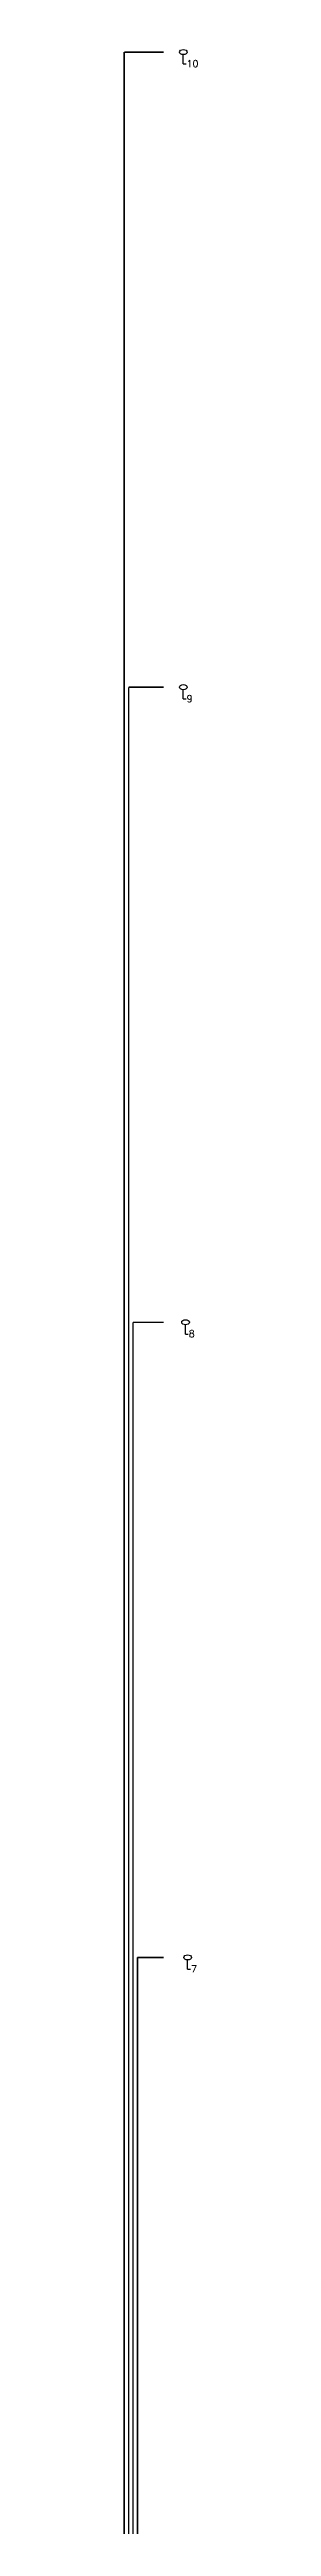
# Model space of a CAD drawing. Header units: inches. Extents: x -179 to 78, y 1 to 666.
# Drawn here: x 53.9 to 56.8, y 308.7 to 406.2 of the extents above; entities that cross this region are included whole.
import ezdxf

# ---------------------------------------------------------------- set-up
doc = ezdxf.new("R2010")
doc.units = ezdxf.units.IN
doc.header["$MEASUREMENT"] = 0
doc.linetypes.add('DASHED', pattern=[0.75, 0.5, -0.25])
doc.linetypes.add('HIDDEN', pattern=[0.375, 0.25, -0.125])
doc.layers.add('_WS_MSTP', color=160, linetype='HIDDEN')
doc.styles.add('WS8th', font='complex.shx', dxfattribs={"height": 0.1875})

msp = doc.modelspace()

# ---------------------------------------------------------------- linework, layer by layer
at = {"layer": '_WS_MSTP', "color": 7, "linetype": 'Continuous'}
for p, q in [((56.26901, 405.64651), (56.26901, 406.01)), ((56.26901, 405.64651), (56.37893, 405.64651)), ((56.26901, 380.64651), (56.26901, 381.01)), ((56.26901, 380.64651), (56.37893, 380.64651)), ((56.35582, 355.64899), (56.35582, 356.01012)), ((56.35582, 355.64899), (56.4656, 355.64899)), ((56.44262, 330.64899), (56.44262, 331.01012)), ((56.44262, 330.64899), (56.5524, 330.64899))]:
    msp.add_line(p, q, dxfattribs=at)
at = {"layer": '_WS_MSTP', "color": 7, "linetype": 'DASHED', "const_width": 0.06}
for points in [[(53.93903, 381.1099), (53.93903, 406.1099)], [(53.93903, 406.1099), (55.50143, 406.1099)], [(53.93903, 356.1099), (53.93903, 381.1099)], [(54.11263, 356.1099), (54.11263, 381.1099)], [(54.11263, 381.1099), (55.50143, 381.1099)], [(53.93903, 331.1099), (53.93903, 356.1099)], [(54.11263, 331.1099), (54.11263, 356.1099)], [(54.28623, 331.1099), (54.28623, 356.1099)], [(54.28623, 356.1099), (55.50143, 356.1099)], [(53.93903, 306.1099), (53.93903, 331.1099)], [(54.11263, 306.1099), (54.11263, 331.1099)], [(54.28623, 306.1099), (54.28623, 331.1099)], [(54.45983, 306.1099), (54.45983, 331.1099)], [(54.45983, 331.1099), (55.50143, 331.1099)]]:
    msp.add_lwpolyline(points, dxfattribs=at)
at = {"layer": '_WS_MSTP', "color": 7, "linetype": 'Continuous'}
for centre, major_axis in [((56.27068, 406.1099), (0.15147, 0)), ((56.27068, 381.1099), (0.15147, 0)), ((56.35748, 356.1099), (0.15129, 0)), ((56.44428, 331.1099), (0.15129, 0))]:
    msp.add_ellipse(centre, major_axis=major_axis, ratio=0.65960456, dxfattribs=at)

# ---------------------------------------------------------------- texts
at = {"layer": '_WS_MSTP', "color": 7, "linetype": 'Continuous', "attachment_point": 1, "style": 'WS8th'}
for s, insert, char_height in [('10', (56.40161, 405.79198), 0.270992), ('9', (56.40161, 380.79198), 0.27099), ('8', (56.48826, 355.79429), 0.27067), ('7', (56.57506, 330.79429), 0.27067)]:
    msp.add_mtext_dynamic_manual_height_columns(s, width=100.2027733, gutter_width=0.9375, heights=[0], dxfattribs=dict(at, insert=insert, char_height=char_height))

doc.saveas('drawing.dxf')
